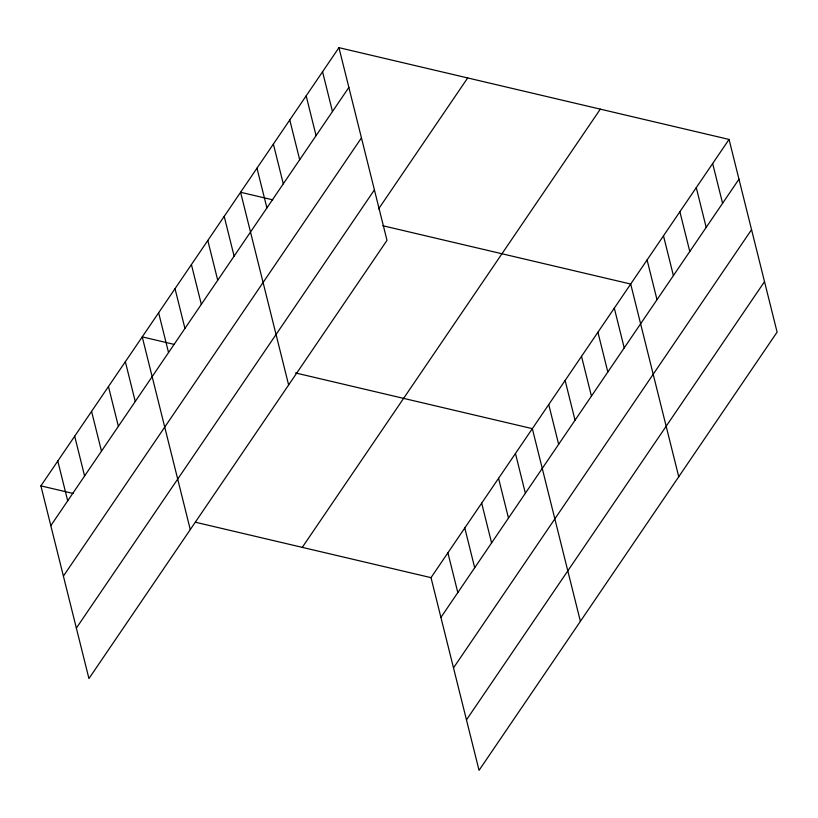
<?xml version="1.0" encoding="UTF-8"?>
<svg xmlns="http://www.w3.org/2000/svg" width="818" height="818" viewBox="0 0 818 818"><rect width="100%" height="100%" fill="white"/><g stroke="black" fill="none" stroke-linecap="round" stroke-linejoin="round"><path stroke-width="1.23" d="M338.949 47.659L386.996 240.349L88.947 678.572L40.9 485.882L338.949 47.659L729.053 139.428L777.1 332.118L479.051 770.341L431.004 577.651L729.053 139.428M50.818 525.647L348.867 87.424M63.395 576.107L361.444 137.894M76.36 628.101L374.409 189.888M378.591 208.938L467.681 77.945M302.271 547.365L600.32 109.142M440.922 617.406L738.971 179.193M453.499 667.877L751.558 229.653M466.464 719.871L764.513 281.648M272.772 199.848L240.594 192.271L288.631 384.961M382.834 225.737L630.698 284.04L678.746 476.73M174.418 344.46L142.24 336.883L190.277 529.573M295.533 372.947L532.344 428.652L580.391 621.343M40.9 485.882L73.088 493.448M195.43 522.232L431.004 577.651M712.662 163.528L722.58 203.293M696.271 187.629L706.19 227.394M679.881 211.729L689.789 251.494M663.49 235.84L673.398 275.594M647.089 259.94L657.007 299.695M614.308 308.141L624.226 347.906M597.917 332.241L607.825 372.006M581.526 356.351L591.434 396.106M565.126 380.452L575.044 420.207M548.735 404.552L558.653 444.307M515.452 453.489L525.371 493.244M498.561 478.315L508.479 518.08M481.679 503.152L491.587 542.907M464.788 527.978L474.696 567.743M447.896 552.815L457.814 592.58M322.558 71.759L332.466 111.524M306.167 95.87L316.075 135.624M289.766 119.97L299.685 159.725M273.376 144.07L283.294 183.835M256.985 168.171L266.903 207.936M224.204 216.371L234.112 256.136M207.803 240.482L217.721 280.237M191.412 264.582L201.33 304.337M175.021 288.682L184.94 328.447M158.631 312.783L168.539 352.548M125.348 361.72L135.256 401.485M108.457 386.556L118.375 426.311M91.565 411.382L101.483 451.147M74.683 436.219L84.591 475.974M57.792 461.045L67.7 500.81"/></g></svg>
